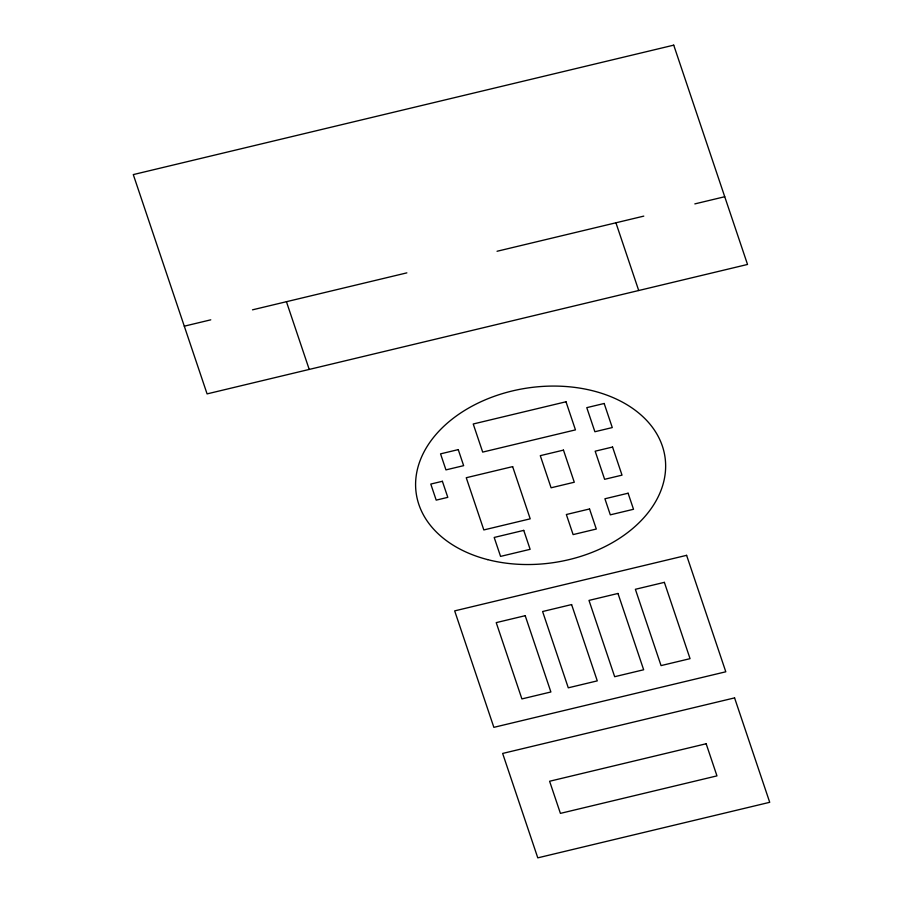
<?xml version="1.0" encoding="UTF-8"?>
<svg xmlns="http://www.w3.org/2000/svg" width="903" height="903" viewBox="0 0 903 903"><rect width="100%" height="100%" fill="white"/><g stroke="black" fill="none" stroke-linecap="round" stroke-linejoin="round"><path stroke-width="1.35" d="M184.291 326.175L210.771 319.831M252.501 309.831L406.858 272.864M497.045 251.271L643.783 216.122M694.836 203.897L724.737 196.73M615.925 222.793L638.714 290.518M286.432 301.704L309.221 369.429M673.728 45.15L133.283 174.595L207.08 393.889L747.526 264.455L673.728 45.15M566 401.779L473.228 423.992L482.687 452.098L575.459 429.884L566 401.779M604.175 403.483L586.781 407.648L594.885 431.736L612.279 427.57L604.175 403.483M458.25 449.615L440.551 453.859L445.947 469.887L463.645 465.655L458.25 449.615M563.472 450.112L540.287 455.665L551.09 487.789L574.285 482.236L563.472 450.112M442.391 481.288L430.787 484.064L436.194 500.127L447.798 497.35L442.391 481.288M512.644 466.625L466.253 477.732L483.827 529.937L530.208 518.83L512.644 466.625M612.561 447.03L595.167 451.195L604.626 479.312L622.02 475.147L612.561 447.03M628.104 493.219L604.908 498.772L610.315 514.834L633.511 509.281L628.104 493.219M589.546 508.965L566.35 514.518L573.112 534.599L596.296 529.034L589.546 508.965M523.751 530.377L494.189 537.454L500.567 556.395L530.129 549.317L523.751 530.377M686.607 555.334L454.672 610.88L493.862 727.344L725.798 671.787L686.607 555.334M525.207 615.688L496.221 622.63L521.9 698.922L550.886 691.98L525.207 615.688M571.599 604.57L542.601 611.523L568.28 687.815L597.278 680.873L571.599 604.57M617.979 593.463L588.993 600.405L614.672 676.708L643.658 669.766L617.979 593.463M664.371 582.356L635.373 589.298L661.052 665.601L690.05 658.659L664.371 582.356M734.579 697.895L502.644 753.441L537.782 857.85L769.717 802.304L734.579 697.895M706.157 743.756L549.6 781.253L560.413 813.377L716.959 775.88L706.157 743.756M487.665 559.623A125.709 88.268 -8.4 0 0 665.184 458.442A125.709 88.268 -8.4 0 0 469.018 407.851A125.709 88.268 -8.4 0 0 487.665 559.623"/></g></svg>
